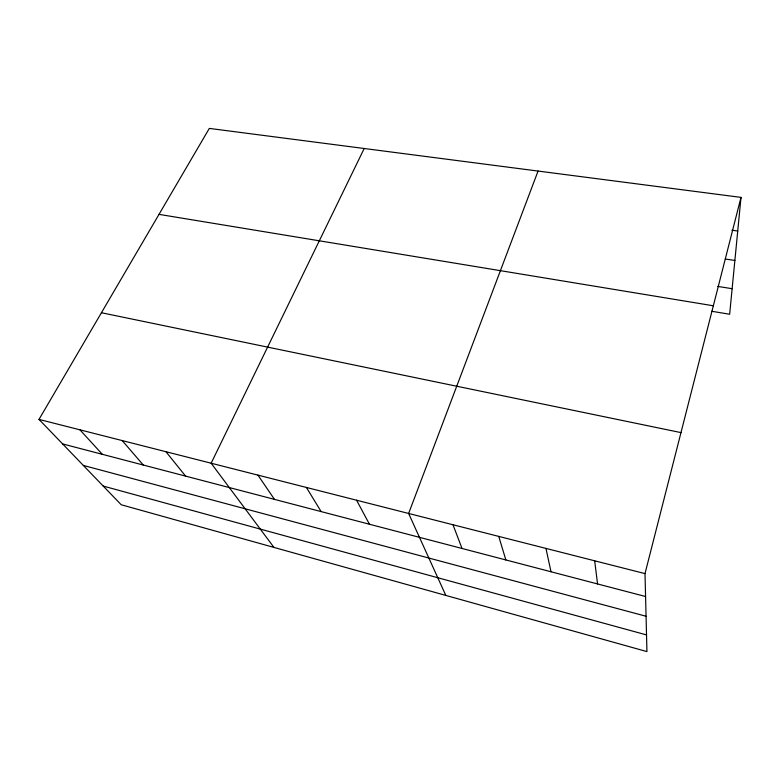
<?xml version="1.0" encoding="UTF-8"?>
<svg xmlns="http://www.w3.org/2000/svg" width="780" height="780" viewBox="0 0 780 780"><rect width="100%" height="100%" fill="white"/><g stroke="black" fill="none" stroke-linecap="round" stroke-linejoin="round"><path stroke-width="1.17" d="M741 197.389L645.001 573.612L646.942 651.592L121.222 504.758L39 419.406L209.323 128.407L741 197.389L729.651 314.252L711.799 311.279M538.063 171.064L408.632 513.464L445.819 595.423M364.202 148.502L211.146 463.213L273.956 547.423M731.874 230.188L737.734 231.016M725.283 259.028L734.877 260.462M717.824 286.426L732.137 288.697M159.013 214.364L713.339 305.779M101.439 312.741L680.979 432.607M39 419.406L645.001 573.612M62.605 443.918L645.567 596.515M83.314 465.416L646.064 616.258M103.194 486.057L646.523 634.92M79.93 429.829L102.326 454.311M122.216 440.583L143.296 465.036M165.935 451.708L185.601 476.112M257.936 475.118L274.453 499.366M306.384 487.441L321.145 511.592M356.577 500.224L369.447 524.238M452.995 524.755L462.014 548.467M498.742 536.396L505.85 559.942M545.942 548.408L551.011 571.76M594.672 560.8L597.558 583.947"/></g></svg>
